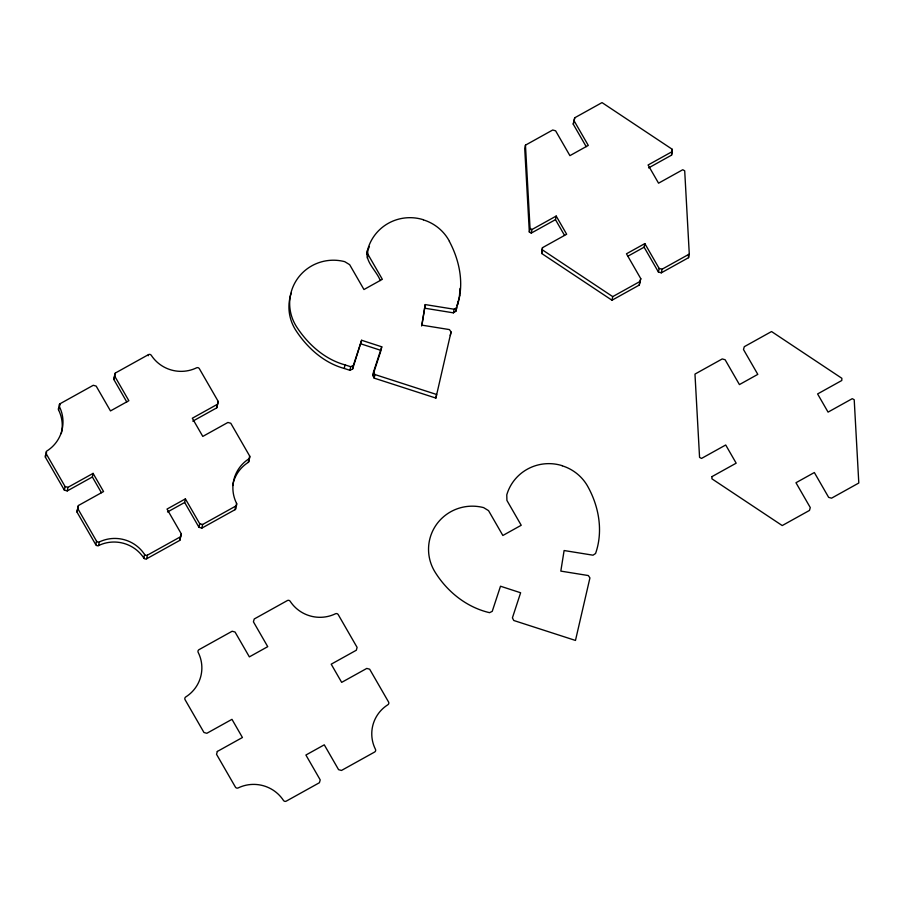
<?xml version="1.0" encoding="UTF-8"?>
<svg xmlns="http://www.w3.org/2000/svg" width="904" height="904" viewBox="0 0 904 904"><rect width="100%" height="100%" fill="white"/><g stroke="black" fill="none" stroke-linecap="round" stroke-linejoin="round"><path stroke-width="1.36" d="M672.282 151.556L648.078 165.003L658.553 183.184L682.746 169.737L684.701 170.799L689.289 254.08L688.565 257.674L661.299 272.827L658.417 272.025L659.14 268.431L644.834 243.594L626.461 253.798L640.766 278.647L639.252 285.076L611.985 300.23L541.665 253.47L542.468 247.685L566.661 234.238L556.197 216.056L531.993 229.503L531.269 233.096L529.326 232.034L524.738 148.753L525.461 145.16L552.717 130.006L555.61 130.809L569.915 155.646L588.289 145.431L573.983 120.594L574.774 117.757L602.03 102.604L672.361 149.363L671.559 155.149L648.586 167.918M541.665 253.47L542.468 247.685M671.559 155.149L672.361 149.363M460.012 288.41L459.481 295.642M421.648 326.005L425.23 304.58L454.124 309.236L456.689 307.552L455.955 311.145L453.401 312.841L424.507 308.174M425.23 304.58L421.942 325.157L449.424 329.587L451.051 331.96L450.316 335.553M192.789 421.162L216.711 407.873L218.226 401.444L199.343 368.674A2.113 2.079 11.4 0 0 196.575 367.826A35.279 34.725 11.4 0 1 151.284 355.317A2.113 2.079 11.4 0 0 148.471 354.628L115.339 373.036L114.548 375.872L128.854 400.709L110.48 410.924L96.163 386.087L93.281 385.285L60.15 403.692A2.113 2.079 11.4 0 0 59.302 406.427A35.279 34.725 11.4 0 1 46.895 450.983A2.113 2.079 11.4 0 0 46.206 453.763L65.077 486.533L67.958 487.335L93.078 473.38L92.355 476.973L67.235 490.928L64.353 490.126L45.482 457.356L46.579 452.565M61.28 433.615A35.279 34.725 11.4 0 0 58.579 410.02L59.302 406.427M59.664 406.088L60.15 403.692M64.353 490.126L65.077 486.533M67.235 490.928L67.958 487.335M236.249 504.94L235.842 506.963A2.113 2.079 11.4 0 1 234.995 509.698L201.863 528.106L198.982 527.303L199.705 523.71L185.399 498.872L167.014 509.076L181.331 533.925L179.806 540.355L146.674 558.762A2.113 2.079 11.4 0 1 143.86 558.073A35.279 34.725 11.4 0 0 98.57 545.564A2.113 2.079 11.4 0 1 95.79 544.716L76.919 511.946L78.433 505.505L103.553 491.55L93.078 473.38M78.433 505.505L76.919 511.946M126.763 401.941L113.814 379.465L114.548 375.872M115.339 373.036L113.814 379.465M95.79 544.716L96.525 541.123L77.642 508.353M98.57 545.564L99.304 541.971A2.113 2.079 11.4 0 1 96.525 541.123M148.233 355.747L148.471 354.628M143.86 558.073L144.583 554.468A35.279 34.725 11.4 0 0 99.304 541.971M146.674 558.762L147.408 555.169L180.54 536.761L181.331 533.925M198.982 527.303L184.665 502.466L185.399 498.872M179.806 540.355L180.54 536.761M216.711 407.873L218.226 401.444M201.863 528.106L202.586 524.512L235.718 506.093A2.113 2.079 11.4 0 0 236.565 503.358A35.279 34.725 11.4 0 1 248.973 458.803A2.113 2.079 11.4 0 0 249.662 456.023L230.791 423.253L227.91 422.462L202.79 436.417L192.315 418.236L217.435 404.28M234.995 509.698L235.718 506.093M236.385 504.262L236.565 503.358M232.678 485.516A35.279 34.725 11.4 0 1 248.25 462.396L249.662 456.023M380.256 280.545C376.505 270.341 363.363 260.668 367.905 248.871A44.07 43.392 11.4 0 1 423.4 219.74M381.262 349.204L381.748 346.808L361.623 340.266L352.628 368.99L349.972 370.312L344.277 368.47L345 364.877C324.672 359.306 308.106 344.401 296.749 327.045A44.07 43.392 11.4 0 1 297.958 278.048A44.07 43.392 11.4 0 1 344.729 261.663L349.656 264.68L363.962 289.529L382.347 279.313L368.03 254.476L367.431 250.623M367.306 258.069L368.03 254.476M349.972 370.312L350.695 366.719L353.362 365.397L361.623 340.266M352.628 368.99L353.362 365.397M451.051 331.96L435.875 398.076L374.166 378.132L372.81 375.51L373.533 371.917L381.748 346.808M374.166 378.132L374.889 374.538L373.533 371.917M435.875 398.076L436.598 394.483L374.889 374.538M453.401 312.841L454.124 309.236M459.639 295.518L457.209 305.721C464.419 284.342 459.763 260.872 449.367 241.391M529.326 232.034L530.049 228.441L525.461 145.16M586.21 146.663L573.26 124.187L573.983 120.594M574.774 117.757L573.26 124.187M564.548 235.402L555.474 219.649L556.197 216.056M611.985 300.23L612.72 296.625L639.976 281.483L640.766 278.647M658.417 272.025L644.111 247.187L644.834 243.594M639.252 285.076L639.976 281.483M661.299 272.827L662.033 269.234L689.289 254.08M455.955 311.145L457.932 302.128M366.708 254.216L367.182 252.465A44.07 43.392 11.4 0 1 369.42 246.476M372.81 375.51L381.013 350.402L360.888 343.859M531.269 233.096L555.474 219.649M167.511 511.992L184.665 502.466M628.178 256.035L644.111 247.187M659.14 268.431L662.033 269.234M199.705 523.71L202.586 524.512M344.277 368.47C323.948 362.899 307.383 347.995 296.026 330.638A44.07 43.392 11.4 0 1 291.201 293.224M345 364.877L350.695 366.719M530.049 228.441L531.993 229.503M542.389 249.866L612.72 296.625M92.355 476.973L101.429 492.725M688.407 254.905L688.565 257.674M562.277 465.696A44.07 43.392 11.4 0 0 506.782 494.827L506.918 500.432L521.224 525.269L502.85 535.484L488.544 510.636L483.617 507.619A44.07 43.392 11.4 0 0 436.835 524.004A44.07 43.392 11.4 0 0 435.638 573C447.921 592.323 467.074 607.454 489.572 612.675L492.239 611.341L500.5 586.221L520.625 592.764L512.41 617.861L513.777 620.494L575.475 640.439L589.928 577.905L588.312 575.543L560.819 571.113L564.107 550.536L593.013 555.192L595.566 553.497C603.239 531.631 599.137 507.381 588.255 487.346A44.07 43.381 11.4 0 0 562.243 465.809M248.939 459.616A2.113 2.079 11.4 0 1 248.25 462.396M58.579 410.02A2.113 2.079 11.4 0 1 59.268 407.388M45.482 457.356A2.113 2.079 11.4 0 1 46.16 454.588M147.408 555.169A2.113 2.079 11.4 0 1 144.583 554.468M423.366 219.853A44.07 43.381 11.4 0 1 449.457 241.345M711.979 476.611L711.9 478.804L782.231 525.563L809.487 510.421L810.278 507.585L795.972 482.736L814.346 472.532L828.652 497.369L831.544 498.172L858.8 483.018L854.212 399.737L852.257 398.675L828.064 412.122L817.6 393.941L841.793 380.494L841.873 378.301L771.541 331.542L744.286 346.695L743.495 349.532L757.801 374.369L739.427 384.584L725.121 359.747L722.228 358.944L694.973 374.087L699.56 457.379L701.504 458.441L725.709 444.994L736.172 463.176L711.979 476.611M217.322 751.461L216.531 754.309L235.402 787.079A2.113 2.079 11.4 0 0 238.181 787.926A35.279 34.725 11.4 0 1 283.46 800.424A2.113 2.079 11.4 0 0 286.285 801.125L319.417 782.717L320.208 779.881L305.902 755.032L324.276 744.828L338.582 769.666L341.475 770.457L374.606 752.049A2.113 2.079 11.4 0 0 375.454 749.314A35.279 34.725 11.4 0 1 387.861 704.758A2.113 2.079 11.4 0 0 388.55 701.979L369.668 669.209L366.787 668.418L341.667 682.373L331.203 664.191L356.312 650.236L357.103 647.4L338.232 614.63A2.113 2.079 11.4 0 0 335.452 613.782A35.279 34.725 11.4 0 1 290.173 601.273A2.113 2.079 11.4 0 0 287.348 600.572L254.216 618.991L253.425 621.828L267.731 646.665L249.357 656.88L235.051 632.032L232.158 631.241L199.027 649.648A2.113 2.079 11.4 0 0 198.179 652.383A35.279 34.725 11.4 0 1 185.772 696.939A2.113 2.079 11.4 0 0 185.083 699.719L203.965 732.489L206.846 733.291L231.966 719.335L242.43 737.506L217.322 751.461"/></g></svg>
